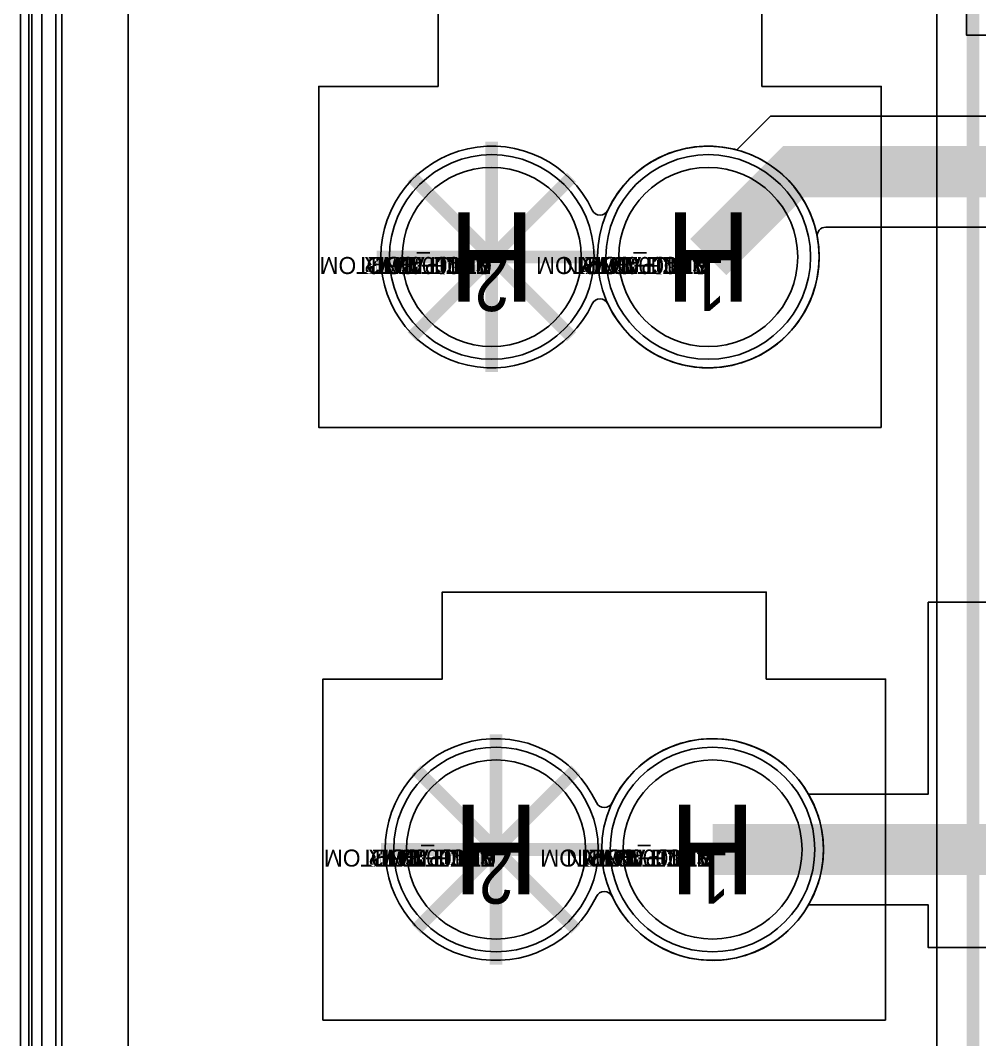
# Model space of a CAD drawing. Extents: x 0 to 323, y 0 to 320.
# Drawn here: x 0 to 11.25, y 89.47 to 101.43 of the extents above; entities that cross this region are included whole.
import ezdxf
from ezdxf.enums import TextEntityAlignment as Align

# ---------------------------------------------------------------- set-up
doc = ezdxf.new("R2010")
doc.units = 0
doc.header["$MEASUREMENT"] = 0
doc.layers.get('0').update_dxf_attribs({"linetype": 'CONTINUOUS'})
for name, color, linetype in [('BOARD_GEOMETRY_OUTLINE', 1, 'CONTINUOUS'), ('CDN_FIGURES', 7, 'CONTINUOUS'), ('ETCH_BOTTOM', 7, 'CONTINUOUS'), ('ETCH_GND', 3, 'CONTINUOUS'), ('ETCH_INT1', 4, 'CONTINUOUS'), ('ETCH_INT2', 5, 'CONTINUOUS'), ('ETCH_PWR', 6, 'CONTINUOUS'), ('ETCH_TOP', 2, 'CONTINUOUS'), ('MANUFACTURING_NCLEGEND-1-6', 8, 'CONTINUOUS'), ('PACKAGE_GEOMETRY_ASSEMBLY_TOP', 11, 'CONTINUOUS'), ('PACKAGE_GEOMETRY_PIN_NUMBER', 9, 'CONTINUOUS')]:
    doc.layers.add(name, color=color, linetype=linetype)

# ---------------------------------------------------------------- blocks, each defined once
blk = doc.blocks.new('PAD_INFO')
for tag in ['SHAPE_TYPE', 'PAD_HEIGHT', 'PAD_LAYER', 'PAD_TYPE', 'PAD_WIDTH']:
    blk.add_attdef(tag, (0, 0), '', height=0.2)
at = {"flags": 2}
blk.add_attdef('CDN_TYPE', (0, 0), '', height=0.2, dxfattribs=at)
blk = doc.blocks.new('DRILL_INFO')
at = {"flags": 2}
blk.add_attdef('CDN_TYPE', (0, 0), '', height=0.2, dxfattribs=at)
for tag in ['FSHAPE', 'FCHAR', 'DRILL_HEIGHT', 'DIAMETER', 'PLATED', 'DRILL_WIDTH']:
    blk.add_attdef(tag, (0, 0), '', height=0.2)
blk = doc.blocks.new('CR2100X1500TH')
at = {"layer": 'ETCH_BOTTOM'}
blk.add_circle((0, 0), 1.05, dxfattribs=at)
at = {"layer": 'ETCH_GND'}
blk.add_circle((0, 0), 1.05, dxfattribs=at)
at = {"layer": 'ETCH_INT1'}
blk.add_circle((0, 0), 1.05, dxfattribs=at)
at = {"layer": 'ETCH_INT2'}
blk.add_circle((0, 0), 1.05, dxfattribs=at)
at = {"layer": 'ETCH_PWR'}
blk.add_circle((0, 0), 1.05, dxfattribs=at)
at = {"layer": 'ETCH_TOP'}
blk.add_circle((0, 0), 1.05, dxfattribs=at)
ref = blk.add_blockref('PAD_INFO', (0, 0))
ref.add_attrib('PAD_LAYER', 'ETCH_TOP', (0, 0), dxfattribs={"height": 0.2})
ref.add_attrib('SHAPE_TYPE', 'NULL', (0, 0), dxfattribs={"height": 0.2})
ref.add_attrib('PAD_TYPE', 'ANTIPAD', (0, 0), dxfattribs={"height": 0.2})
ref.add_attrib('PAD_WIDTH', '0.000000', (0, 0), dxfattribs={"height": 0.2})
ref.add_attrib('PAD_HEIGHT', '0.000000', (0, 0), dxfattribs={"height": 0.2})
ref = blk.add_blockref('PAD_INFO', (0, 0))
ref.add_attrib('PAD_LAYER', 'ETCH_GND', (0, 0), dxfattribs={"height": 0.2})
ref.add_attrib('SHAPE_TYPE', 'NULL', (0, 0), dxfattribs={"height": 0.2})
ref.add_attrib('PAD_TYPE', 'ANTIPAD', (0, 0), dxfattribs={"height": 0.2})
ref.add_attrib('PAD_WIDTH', '0.000000', (0, 0), dxfattribs={"height": 0.2})
ref.add_attrib('PAD_HEIGHT', '0.000000', (0, 0), dxfattribs={"height": 0.2})
ref = blk.add_blockref('PAD_INFO', (0, 0))
ref.add_attrib('PAD_LAYER', 'ETCH_INT1', (0, 0), dxfattribs={"height": 0.2})
ref.add_attrib('SHAPE_TYPE', 'NULL', (0, 0), dxfattribs={"height": 0.2})
ref.add_attrib('PAD_TYPE', 'ANTIPAD', (0, 0), dxfattribs={"height": 0.2})
ref.add_attrib('PAD_WIDTH', '0.000000', (0, 0), dxfattribs={"height": 0.2})
ref.add_attrib('PAD_HEIGHT', '0.000000', (0, 0), dxfattribs={"height": 0.2})
ref = blk.add_blockref('PAD_INFO', (0, 0))
ref.add_attrib('PAD_LAYER', 'ETCH_INT2', (0, 0), dxfattribs={"height": 0.2})
ref.add_attrib('SHAPE_TYPE', 'NULL', (0, 0), dxfattribs={"height": 0.2})
ref.add_attrib('PAD_TYPE', 'ANTIPAD', (0, 0), dxfattribs={"height": 0.2})
ref.add_attrib('PAD_WIDTH', '0.000000', (0, 0), dxfattribs={"height": 0.2})
ref.add_attrib('PAD_HEIGHT', '0.000000', (0, 0), dxfattribs={"height": 0.2})
ref = blk.add_blockref('PAD_INFO', (0, 0))
ref.add_attrib('PAD_LAYER', 'ETCH_PWR', (0, 0), dxfattribs={"height": 0.2})
ref.add_attrib('SHAPE_TYPE', 'NULL', (0, 0), dxfattribs={"height": 0.2})
ref.add_attrib('PAD_TYPE', 'ANTIPAD', (0, 0), dxfattribs={"height": 0.2})
ref.add_attrib('PAD_WIDTH', '0.000000', (0, 0), dxfattribs={"height": 0.2})
ref.add_attrib('PAD_HEIGHT', '0.000000', (0, 0), dxfattribs={"height": 0.2})
ref = blk.add_blockref('PAD_INFO', (0, 0))
ref.add_attrib('PAD_LAYER', 'ETCH_BOTTOM', (0, 0), dxfattribs={"height": 0.2})
ref.add_attrib('SHAPE_TYPE', 'NULL', (0, 0), dxfattribs={"height": 0.2})
ref.add_attrib('PAD_TYPE', 'ANTIPAD', (0, 0), dxfattribs={"height": 0.2})
ref.add_attrib('PAD_WIDTH', '0.000000', (0, 0), dxfattribs={"height": 0.2})
ref.add_attrib('PAD_HEIGHT', '0.000000', (0, 0), dxfattribs={"height": 0.2})
ref = blk.add_blockref('PAD_INFO', (0, 0))
ref.add_attrib('PAD_LAYER', 'ETCH_TOP', (0, 0), dxfattribs={"height": 0.2})
ref.add_attrib('SHAPE_TYPE', 'NULL', (0, 0), dxfattribs={"height": 0.2})
ref.add_attrib('PAD_TYPE', 'THERMAL', (0, 0), dxfattribs={"height": 0.2})
ref.add_attrib('PAD_WIDTH', '0.000000', (0, 0), dxfattribs={"height": 0.2})
ref.add_attrib('PAD_HEIGHT', '0.000000', (0, 0), dxfattribs={"height": 0.2})
ref = blk.add_blockref('PAD_INFO', (0, 0))
ref.add_attrib('PAD_LAYER', 'ETCH_GND', (0, 0), dxfattribs={"height": 0.2})
ref.add_attrib('SHAPE_TYPE', 'NULL', (0, 0), dxfattribs={"height": 0.2})
ref.add_attrib('PAD_TYPE', 'THERMAL', (0, 0), dxfattribs={"height": 0.2})
ref.add_attrib('PAD_WIDTH', '0.000000', (0, 0), dxfattribs={"height": 0.2})
ref.add_attrib('PAD_HEIGHT', '0.000000', (0, 0), dxfattribs={"height": 0.2})
ref = blk.add_blockref('PAD_INFO', (0, 0))
ref.add_attrib('PAD_LAYER', 'ETCH_INT1', (0, 0), dxfattribs={"height": 0.2})
ref.add_attrib('SHAPE_TYPE', 'NULL', (0, 0), dxfattribs={"height": 0.2})
ref.add_attrib('PAD_TYPE', 'THERMAL', (0, 0), dxfattribs={"height": 0.2})
ref.add_attrib('PAD_WIDTH', '0.000000', (0, 0), dxfattribs={"height": 0.2})
ref.add_attrib('PAD_HEIGHT', '0.000000', (0, 0), dxfattribs={"height": 0.2})
ref = blk.add_blockref('PAD_INFO', (0, 0))
ref.add_attrib('PAD_LAYER', 'ETCH_INT2', (0, 0), dxfattribs={"height": 0.2})
ref.add_attrib('SHAPE_TYPE', 'NULL', (0, 0), dxfattribs={"height": 0.2})
ref.add_attrib('PAD_TYPE', 'THERMAL', (0, 0), dxfattribs={"height": 0.2})
ref.add_attrib('PAD_WIDTH', '0.000000', (0, 0), dxfattribs={"height": 0.2})
ref.add_attrib('PAD_HEIGHT', '0.000000', (0, 0), dxfattribs={"height": 0.2})
ref = blk.add_blockref('PAD_INFO', (0, 0))
ref.add_attrib('PAD_LAYER', 'ETCH_PWR', (0, 0), dxfattribs={"height": 0.2})
ref.add_attrib('SHAPE_TYPE', 'NULL', (0, 0), dxfattribs={"height": 0.2})
ref.add_attrib('PAD_TYPE', 'THERMAL', (0, 0), dxfattribs={"height": 0.2})
ref.add_attrib('PAD_WIDTH', '0.000000', (0, 0), dxfattribs={"height": 0.2})
ref.add_attrib('PAD_HEIGHT', '0.000000', (0, 0), dxfattribs={"height": 0.2})
ref = blk.add_blockref('PAD_INFO', (0, 0))
ref.add_attrib('PAD_LAYER', 'ETCH_BOTTOM', (0, 0), dxfattribs={"height": 0.2})
ref.add_attrib('SHAPE_TYPE', 'NULL', (0, 0), dxfattribs={"height": 0.2})
ref.add_attrib('PAD_TYPE', 'THERMAL', (0, 0), dxfattribs={"height": 0.2})
ref.add_attrib('PAD_WIDTH', '0.000000', (0, 0), dxfattribs={"height": 0.2})
ref.add_attrib('PAD_HEIGHT', '0.000000', (0, 0), dxfattribs={"height": 0.2})
ref = blk.add_blockref('PAD_INFO', (0, 0))
ref.add_attrib('PAD_LAYER', 'ETCH_TOP', (0, 0), dxfattribs={"height": 0.2})
ref.add_attrib('SHAPE_TYPE', 'CIRCLE', (0, 0), dxfattribs={"height": 0.2})
ref.add_attrib('PAD_TYPE', 'REGULAR', (0, 0), dxfattribs={"height": 0.2})
ref.add_attrib('PAD_WIDTH', '2.100000', (0, 0), dxfattribs={"height": 0.2})
ref.add_attrib('PAD_HEIGHT', '2.100000', (0, 0), dxfattribs={"height": 0.2})
ref = blk.add_blockref('PAD_INFO', (0, 0))
ref.add_attrib('PAD_LAYER', 'ETCH_GND', (0, 0), dxfattribs={"height": 0.2})
ref.add_attrib('SHAPE_TYPE', 'CIRCLE', (0, 0), dxfattribs={"height": 0.2})
ref.add_attrib('PAD_TYPE', 'REGULAR', (0, 0), dxfattribs={"height": 0.2})
ref.add_attrib('PAD_WIDTH', '2.100000', (0, 0), dxfattribs={"height": 0.2})
ref.add_attrib('PAD_HEIGHT', '2.100000', (0, 0), dxfattribs={"height": 0.2})
ref = blk.add_blockref('PAD_INFO', (0, 0))
ref.add_attrib('PAD_LAYER', 'ETCH_INT1', (0, 0), dxfattribs={"height": 0.2})
ref.add_attrib('SHAPE_TYPE', 'CIRCLE', (0, 0), dxfattribs={"height": 0.2})
ref.add_attrib('PAD_TYPE', 'REGULAR', (0, 0), dxfattribs={"height": 0.2})
ref.add_attrib('PAD_WIDTH', '2.100000', (0, 0), dxfattribs={"height": 0.2})
ref.add_attrib('PAD_HEIGHT', '2.100000', (0, 0), dxfattribs={"height": 0.2})
ref = blk.add_blockref('PAD_INFO', (0, 0))
ref.add_attrib('PAD_LAYER', 'ETCH_INT2', (0, 0), dxfattribs={"height": 0.2})
ref.add_attrib('SHAPE_TYPE', 'CIRCLE', (0, 0), dxfattribs={"height": 0.2})
ref.add_attrib('PAD_TYPE', 'REGULAR', (0, 0), dxfattribs={"height": 0.2})
ref.add_attrib('PAD_WIDTH', '2.100000', (0, 0), dxfattribs={"height": 0.2})
ref.add_attrib('PAD_HEIGHT', '2.100000', (0, 0), dxfattribs={"height": 0.2})
ref = blk.add_blockref('PAD_INFO', (0, 0))
ref.add_attrib('PAD_LAYER', 'ETCH_PWR', (0, 0), dxfattribs={"height": 0.2})
ref.add_attrib('SHAPE_TYPE', 'CIRCLE', (0, 0), dxfattribs={"height": 0.2})
ref.add_attrib('PAD_TYPE', 'REGULAR', (0, 0), dxfattribs={"height": 0.2})
ref.add_attrib('PAD_WIDTH', '2.100000', (0, 0), dxfattribs={"height": 0.2})
ref.add_attrib('PAD_HEIGHT', '2.100000', (0, 0), dxfattribs={"height": 0.2})
ref = blk.add_blockref('PAD_INFO', (0, 0))
ref.add_attrib('PAD_LAYER', 'ETCH_BOTTOM', (0, 0), dxfattribs={"height": 0.2})
ref.add_attrib('SHAPE_TYPE', 'CIRCLE', (0, 0), dxfattribs={"height": 0.2})
ref.add_attrib('PAD_TYPE', 'REGULAR', (0, 0), dxfattribs={"height": 0.2})
ref.add_attrib('PAD_WIDTH', '2.100000', (0, 0), dxfattribs={"height": 0.2})
ref.add_attrib('PAD_HEIGHT', '2.100000', (0, 0), dxfattribs={"height": 0.2})
ref = blk.add_blockref('DRILL_INFO', (0, 0))
ref.add_attrib('DIAMETER', '1.500000', (0, 0), dxfattribs={"height": 0.2})
ref.add_attrib('PLATED', 'PLATED', (0, 0), dxfattribs={"height": 0.2})
ref.add_attrib('FSHAPE', 'CIRCLE', (0, 0), dxfattribs={"height": 0.2})
ref.add_attrib('FCHAR', 'H', (0, 0), dxfattribs={"height": 0.2})
ref.add_attrib('DRILL_WIDTH', '2.100000', (0, 0), dxfattribs={"height": 0.2})
ref.add_attrib('DRILL_HEIGHT', '2.100000', (0, 0), dxfattribs={"height": 0.2})
for tag in ['CDN_TYPE', 'PIN']:
    blk.add_attdef(tag, (0, 0), '', height=0.2)
at = {"flags": 2}
for tag in ['PSTKNAME', 'BBV']:
    blk.add_attdef(tag, (0, 0), '', height=0.2, dxfattribs=at)
blk = doc.blocks.new('F535')
at = {"layer": 'PACKAGE_GEOMETRY_ASSEMBLY_TOP'}
blk.add_lwpolyline([(-3.3, 2), (3.3, 2), (3.3, -2), (1.9, -2), (1.9, -3.02), (-1.9, -3.02), (-1.9, -2), (-3.3, -2)], close=True, dxfattribs=at)
at = {"layer": 'ETCH_TOP'}
ref = blk.add_blockref('CR2100X1500TH', (-1.27, 0), dxfattribs=at)
ref.add_attrib('CDN_TYPE', 'PIN', (0, 0), dxfattribs={"height": 0.2})
ref.add_attrib('PIN', '1', (0, 0), dxfattribs={"height": 0.2})
ref = blk.add_blockref('CR2100X1500TH', (1.27, 0), dxfattribs=at)
ref.add_attrib('CDN_TYPE', 'PIN', (0, 0), dxfattribs={"height": 0.2})
ref.add_attrib('PIN', '2', (0, 0), dxfattribs={"height": 0.2})
at = {"flags": 2}
for tag in ['SYMBOL_TYPE', 'CDN_TYPE', 'REFDES']:
    blk.add_attdef(tag, (0, 0), '', height=0.2, dxfattribs=at)
blk = doc.blocks.new('FIGURE_CIRCLE')
at = {"layer": 'CDN_FIGURES'}
blk.add_circle((0, 0), 0.5, dxfattribs=at)

msp = doc.modelspace()

# ---------------------------------------------------------------- linework, layer by layer
at = {"layer": 'BOARD_GEOMETRY_OUTLINE'}
msp.add_lwpolyline([(0, 116.6), (0, 118.2), (190.2, 118.2), (190.2, 0), (0, 0), (0, 118.2)], dxfattribs=at)
at = {"layer": 'ETCH_BOTTOM'}
msp.add_lwpolyline([(0.135, 0.375), (0.135, 117.746), (189.669, 117.746), (189.669, 0.375)], close=True, dxfattribs=at)
for points in [[(27.52, 112, 0.15, 0.15, 0), (26.395, 113.125, 0.15, 0.15, 0), (19.434, 113.125, 0.15, 0.15, 0), (11.175, 104.866, 0.15, 0.15, 0), (11.175, 70.664, 0.15, 0.15, 0), (13.966, 67.873, 0.15, 0.15, 0), (18.023, 67.873, 0.15, 0.15, 0), (18.77, 68.62, 0.15, 0.15, 0), (20.43, 68.62, 0.15, 0.15, 0)], [(5.53, 98.65, 0.15, 0.15, 0), (5.53, 100.001, 0.15, 0.15, 0)], [(4.179, 98.65, 0.15, 0.15, 0), (5.53, 98.65, 0.15, 0.15, 0)], [(5.53, 97.299, 0.15, 0.15, 0), (5.53, 98.65, 0.15, 0.15, 0)], [(5.58, 91.7, 0.15, 0.15, 0), (5.58, 93.051, 0.15, 0.15, 0)], [(4.229, 91.7, 0.15, 0.15, 0), (5.58, 91.7, 0.15, 0.15, 0)], [(5.58, 90.349, 0.15, 0.15, 0), (5.58, 91.7, 0.15, 0.15, 0)]]:
    msp.add_lwpolyline(points, format="xyseb", dxfattribs=at)
msp.add_lwpolyline([(10.75, 70.488), (10.75, 105.042)], dxfattribs=at)
for points in [[(6.708, 98.1, -4.507415), (6.708, 99.2, 0.636779), (6.892, 99.2, -4.507415), (6.892, 98.1, 0.636779), (6.708, 98.1)], [(6.758, 91.15, -4.507415), (6.758, 92.25, 0.636779), (6.942, 92.25, -4.507415), (6.942, 91.15, 0.636779), (6.758, 91.15)]]:
    msp.add_lwpolyline(points, format="xyb", close=True, dxfattribs=at)
at = {"layer": 'ETCH_GND'}
msp.add_lwpolyline([(189.5, 0.35), (0.1, 0.35), (0.1, 117.55), (189.5, 117.55)], close=True, dxfattribs=at)
for points in [[(5.53, 98.65, 0.15, 0.15, 0), (5.53, 99.901, 0.15, 0.15, 0)], [(4.595, 99.585, 0.15, 0.15, 0), (5.53, 98.65, 0.15, 0.15, 0)], [(5.53, 98.65, 0.15, 0.15, 0), (6.465, 99.585, 0.15, 0.15, 0)], [(4.279, 98.65, 0.15, 0.15, 0), (5.53, 98.65, 0.15, 0.15, 0)], [(4.595, 97.715, 0.15, 0.15, 0), (5.53, 98.65, 0.15, 0.15, 0)], [(5.53, 98.65, 0.15, 0.15, 0), (6.465, 97.715, 0.15, 0.15, 0)], [(5.53, 98.65, 0.15, 0.15, 0), (6.781, 98.65, 0.15, 0.15, 0)], [(5.53, 97.399, 0.15, 0.15, 0), (5.53, 98.65, 0.15, 0.15, 0)], [(5.58, 91.7, 0.15, 0.15, 0), (5.58, 92.951, 0.15, 0.15, 0)], [(4.645, 92.635, 0.15, 0.15, 0), (5.58, 91.7, 0.15, 0.15, 0)], [(5.58, 91.7, 0.15, 0.15, 0), (6.515, 92.635, 0.15, 0.15, 0)], [(4.329, 91.7, 0.15, 0.15, 0), (5.58, 91.7, 0.15, 0.15, 0)], [(4.645, 90.765, 0.15, 0.15, 0), (5.58, 91.7, 0.15, 0.15, 0)], [(5.58, 91.7, 0.15, 0.15, 0), (6.515, 90.765, 0.15, 0.15, 0)], [(5.58, 91.7, 0.15, 0.15, 0), (6.831, 91.7, 0.15, 0.15, 0)], [(5.58, 90.449, 0.15, 0.15, 0), (5.58, 91.7, 0.15, 0.15, 0)]]:
    msp.add_lwpolyline(points, format="xyseb", dxfattribs=at)
for points in [[(6.73, 98.65, 1), (4.33, 98.65, 1)], [(9.27, 98.65, 1), (6.87, 98.65, 1)], [(6.78, 91.7, 1), (4.38, 91.7, 1)], [(9.32, 91.7, 1), (6.92, 91.7, 1)]]:
    msp.add_lwpolyline(points, format="xyb", close=True, dxfattribs=at)
at = {"layer": 'ETCH_INT1'}
msp.add_lwpolyline([(189.747, 0.331), (0.416, 0.331), (0.416, 117.577), (189.747, 117.577)], close=True, dxfattribs=at)
for points in [[(9.37, 98.65, 1), (6.77, 98.65, 1)], [(9.42, 91.7, 1), (6.82, 91.7, 1)]]:
    msp.add_lwpolyline(points, format="xyb", close=True, dxfattribs=at)
at = {"layer": 'ETCH_INT2'}
msp.add_lwpolyline([(189.88, 0.665), (0.485, 0.665), (0.485, 117.596), (189.88, 117.596)], close=True, dxfattribs=at)
for points in [[(5.53, 98.65, 0.15, 0.15, 0), (5.53, 100.001, 0.15, 0.15, 0)], [(4.179, 98.65, 0.15, 0.15, 0), (5.53, 98.65, 0.15, 0.15, 0)], [(5.53, 97.299, 0.15, 0.15, 0), (5.53, 98.65, 0.15, 0.15, 0)], [(5.58, 91.7, 0.15, 0.15, 0), (5.58, 93.051, 0.15, 0.15, 0)], [(4.229, 91.7, 0.15, 0.15, 0), (5.58, 91.7, 0.15, 0.15, 0)], [(5.58, 90.349, 0.15, 0.15, 0), (5.58, 91.7, 0.15, 0.15, 0)]]:
    msp.add_lwpolyline(points, format="xyseb", dxfattribs=at)
for points in [[(6.708, 98.1, -4.507415), (6.708, 99.2, 0.636779), (6.892, 99.2, -4.507415), (6.892, 98.1, 0.636779), (6.708, 98.1)], [(6.758, 91.15, -4.507415), (6.758, 92.25, 0.636779), (6.942, 92.25, -4.507415), (6.942, 91.15, 0.636779), (6.758, 91.15)]]:
    msp.add_lwpolyline(points, format="xyb", close=True, dxfattribs=at)
at = {"layer": 'ETCH_PWR'}
msp.add_lwpolyline([(0.25, 36.85), (0.25, 117.35), (188.75, 117.35)], dxfattribs=at)
for points in [[(6.73, 98.65, 1), (4.33, 98.65, 1)], [(9.27, 98.65, 1), (6.87, 98.65, 1)], [(6.78, 91.7, 1), (4.38, 91.7, 1)], [(9.32, 91.7, 1), (6.92, 91.7, 1)]]:
    msp.add_lwpolyline(points, format="xyb", close=True, dxfattribs=at)
at = {"layer": 'ETCH_TOP'}
for points in [[(1.266, 57.042), (1.266, 116.848), (46.35, 116.848)], [(11.1, 105.3), (11.1, 101.25), (12.731, 101.25)]]:
    msp.add_lwpolyline(points, dxfattribs=at)
for points, format in [([(13.05, 100.3), (8.801, 100.3), (8.407, 99.906), (8.379, 99.913, 0.3577), (6.892, 99.2, -0.636779), (6.708, 99.2, 4.507415), (6.708, 98.1, -0.636779), (6.892, 98.1, 0.878479), (9.35, 98.88, -0.467498), (9.449, 99), (13.05, 99)], "xyb"), ([(5.53, 98.65, 0.15, 0.15, 0), (5.53, 100.001, 0.15, 0.15, 0)], "xyseb"), ([(14.4, 99.65, 0.6, 0.6, 0), (9.07, 99.65, 0.6, 0.6, 0), (8.07, 98.65, 0.6, 0.6, 0)], "xyseb"), ([(4.179, 98.65, 0.15, 0.15, 0), (5.53, 98.65, 0.15, 0.15, 0)], "xyseb"), ([(5.53, 97.299, 0.15, 0.15, 0), (5.53, 98.65, 0.15, 0.15, 0)], "xyseb"), ([(13.05, 94.6), (10.65, 94.6), (10.65, 92.35), (9.246, 92.35), (9.231, 92.374, 0.599253), (6.942, 92.25, -0.636779), (6.758, 92.25, 4.507415), (6.758, 91.15, -0.636779), (6.942, 91.15, 0.599253), (9.231, 91.025), (9.246, 91.05), (10.65, 91.05), (10.65, 90.55), (13.45, 90.55)], "xyb"), ([(5.58, 91.7, 0.15, 0.15, 0), (5.58, 93.051, 0.15, 0.15, 0)], "xyseb"), ([(12.05, 91.7, 0.6, 0.6, 0), (8.12, 91.7, 0.6, 0.6, 0)], "xyseb"), ([(4.229, 91.7, 0.15, 0.15, 0), (5.58, 91.7, 0.15, 0.15, 0)], "xyseb"), ([(5.58, 90.349, 0.15, 0.15, 0), (5.58, 91.7, 0.15, 0.15, 0)], "xyseb")]:
    msp.add_lwpolyline(points, format=format, dxfattribs=at)

# ---------------------------------------------------------------- block references
at = {"rotation": 180}
for p in [(6.8, 98.65), (6.85, 91.7)]:
    msp.add_blockref('F535', p, dxfattribs=at)
at = {"layer": 'MANUFACTURING_NCLEGEND-1-6', "xscale": 2.1, "yscale": 2.1}
for p in [(5.53, 98.65), (8.07, 98.65), (5.58, 91.7), (8.12, 91.7)]:
    msp.add_blockref('FIGURE_CIRCLE', p, dxfattribs=at)

# ---------------------------------------------------------------- texts
at = {"layer": 'MANUFACTURING_NCLEGEND-1-6'}
for p in [(5.53, 98.65), (8.07, 98.65), (5.58, 91.7), (8.12, 91.7)]:
    msp.add_text('H', height=1.05, dxfattribs=at).set_placement(p, align=Align.MIDDLE_CENTER)
at = {"layer": 'PACKAGE_GEOMETRY_PIN_NUMBER', "width": 0.87874}
for s, p in [('2', (5.53, 98.65)), ('1', (8.07, 98.65)), ('2', (5.58, 91.7)), ('1', (8.12, 91.7))]:
    msp.add_text(s, height=0.635, rotation=180, dxfattribs=at).set_placement(p, align=Align.CENTER)

doc.saveas('drawing.dxf')
